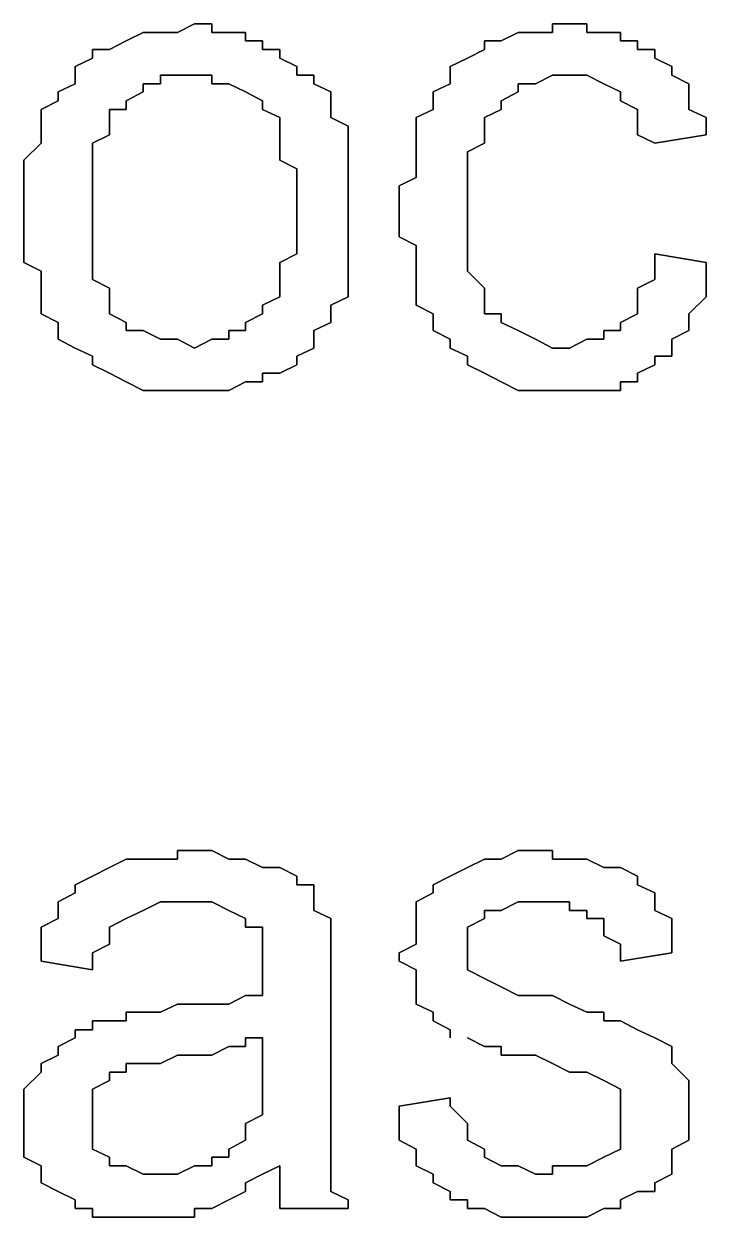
# Model space of a CAD drawing. Header units: metres. Extents: x 2.9 to 42.8, y 1.7 to 28.7.
# Drawn here: x 37.3309 to 37.4721, y 24.1723 to 24.4193 of the extents above; entities that cross this region are included whole.
import ezdxf

# ---------------------------------------------------------------- set-up
doc = ezdxf.new("R2010")
doc.units = ezdxf.units.M
doc.layers.add('GRIS', color=8, linetype='Continuous')

msp = doc.modelspace()

# ---------------------------------------------------------------- linework, layer by layer
at = {"layer": 'GRIS', "lineweight": -3}
for points in [[(37.3662, 24.4193), (37.3627, 24.4175), (37.3662, 24.4193)], [(37.3698, 24.4193), (37.3662, 24.4193), (37.3698, 24.4193)], [(37.3698, 24.4175), (37.3698, 24.4193), (37.3698, 24.4175)], [(37.4438, 24.4193), (37.4403, 24.4193), (37.4438, 24.4193)], [(37.4403, 24.4193), (37.4403, 24.4175), (37.4403, 24.4193)], [(37.4474, 24.4193), (37.4438, 24.4193), (37.4474, 24.4193)], [(37.4474, 24.4175), (37.4474, 24.4193), (37.4474, 24.4175)], [(37.3556, 24.4175), (37.3521, 24.4158), (37.3556, 24.4175)], [(37.3592, 24.4175), (37.3556, 24.4175), (37.3592, 24.4175)], [(37.3627, 24.4175), (37.3592, 24.4175), (37.3627, 24.4175)], [(37.3733, 24.4175), (37.3698, 24.4175), (37.3733, 24.4175)], [(37.3768, 24.4175), (37.3733, 24.4175), (37.3768, 24.4175)], [(37.3768, 24.4158), (37.3768, 24.4175), (37.3768, 24.4158)], [(37.4332, 24.4175), (37.4297, 24.4158), (37.4332, 24.4175)], [(37.4368, 24.4175), (37.4332, 24.4175), (37.4368, 24.4175)], [(37.4403, 24.4175), (37.4368, 24.4175), (37.4403, 24.4175)], [(37.4509, 24.4175), (37.4474, 24.4175), (37.4509, 24.4175)], [(37.4544, 24.4175), (37.4509, 24.4175), (37.4544, 24.4175)], [(37.4544, 24.4158), (37.4544, 24.4175), (37.4544, 24.4158)], [(37.3486, 24.414), (37.3451, 24.414), (37.3486, 24.414)], [(37.3451, 24.414), (37.3451, 24.4122), (37.3451, 24.414)], [(37.3521, 24.4158), (37.3486, 24.414), (37.3521, 24.4158)], [(37.3803, 24.4158), (37.3768, 24.4158), (37.3803, 24.4158)], [(37.3803, 24.414), (37.3803, 24.4158), (37.3803, 24.414)], [(37.3839, 24.414), (37.3803, 24.414), (37.3839, 24.414)], [(37.3839, 24.4122), (37.3839, 24.414), (37.3839, 24.4122)], [(37.4262, 24.414), (37.4227, 24.4122), (37.4262, 24.414)], [(37.4297, 24.4158), (37.4262, 24.4158), (37.4297, 24.4158)], [(37.4262, 24.4158), (37.4262, 24.414), (37.4262, 24.4158)], [(37.4579, 24.4158), (37.4544, 24.4158), (37.4579, 24.4158)], [(37.4579, 24.414), (37.4579, 24.4158), (37.4579, 24.414)], [(37.4615, 24.414), (37.4579, 24.414), (37.4615, 24.414)], [(37.4615, 24.4122), (37.4615, 24.414), (37.4615, 24.4122)], [(37.3451, 24.4122), (37.3415, 24.4105), (37.3451, 24.4122)], [(37.3874, 24.4105), (37.3839, 24.4122), (37.3874, 24.4105)], [(37.4227, 24.4122), (37.4191, 24.4105), (37.4227, 24.4122)], [(37.465, 24.4105), (37.4615, 24.4122), (37.465, 24.4105)], [(37.3415, 24.4105), (37.3415, 24.4087), (37.3415, 24.4105)], [(37.3415, 24.4087), (37.3415, 24.4069), (37.3415, 24.4087)], [(37.3592, 24.4069), (37.3592, 24.4087), (37.3592, 24.4069)], [(37.3592, 24.4087), (37.3627, 24.4087), (37.3592, 24.4087)], [(37.3627, 24.4087), (37.3662, 24.4087), (37.3627, 24.4087)], [(37.3662, 24.4087), (37.3698, 24.4087), (37.3662, 24.4087)], [(37.3698, 24.4087), (37.3698, 24.4069), (37.3698, 24.4087)], [(37.3874, 24.4087), (37.3874, 24.4105), (37.3874, 24.4087)], [(37.3909, 24.4087), (37.3874, 24.4087), (37.3909, 24.4087)], [(37.3909, 24.4069), (37.3909, 24.4087), (37.3909, 24.4069)], [(37.4191, 24.4105), (37.4191, 24.4087), (37.4191, 24.4105)], [(37.4191, 24.4087), (37.4191, 24.4069), (37.4191, 24.4087)], [(37.4368, 24.4069), (37.4403, 24.4087), (37.4368, 24.4069)], [(37.4403, 24.4087), (37.4438, 24.4087), (37.4403, 24.4087)], [(37.4438, 24.4087), (37.4474, 24.4087), (37.4438, 24.4087)], [(37.4474, 24.4087), (37.4509, 24.4069), (37.4474, 24.4087)], [(37.465, 24.4087), (37.465, 24.4105), (37.465, 24.4087)], [(37.4685, 24.4069), (37.465, 24.4087), (37.4685, 24.4069)], [(37.3415, 24.4069), (37.338, 24.4052), (37.3415, 24.4069)], [(37.3556, 24.4052), (37.3556, 24.4069), (37.3556, 24.4052)], [(37.3556, 24.4069), (37.3592, 24.4069), (37.3556, 24.4069)], [(37.3698, 24.4069), (37.3733, 24.4069), (37.3698, 24.4069)], [(37.3733, 24.4069), (37.3768, 24.4052), (37.3733, 24.4069)], [(37.3944, 24.4052), (37.3909, 24.4069), (37.3944, 24.4052)], [(37.4191, 24.4069), (37.4156, 24.4052), (37.4191, 24.4069)], [(37.4332, 24.4052), (37.4332, 24.4069), (37.4332, 24.4052)], [(37.4332, 24.4069), (37.4368, 24.4069), (37.4332, 24.4069)], [(37.4509, 24.4069), (37.4544, 24.4052), (37.4509, 24.4069)], [(37.4685, 24.4052), (37.4685, 24.4069), (37.4685, 24.4052)], [(37.338, 24.4052), (37.338, 24.4034), (37.338, 24.4052)], [(37.3521, 24.4034), (37.3556, 24.4052), (37.3521, 24.4034)], [(37.3768, 24.4052), (37.3803, 24.4034), (37.3768, 24.4052)], [(37.3944, 24.4034), (37.3944, 24.4052), (37.3944, 24.4034)], [(37.4156, 24.4052), (37.4156, 24.4034), (37.4156, 24.4052)], [(37.4297, 24.4034), (37.4332, 24.4052), (37.4297, 24.4034)], [(37.4544, 24.4052), (37.4544, 24.4034), (37.4544, 24.4052)], [(37.4685, 24.4034), (37.4685, 24.4052), (37.4685, 24.4034)], [(37.338, 24.4034), (37.3345, 24.4016), (37.338, 24.4034)], [(37.3345, 24.4016), (37.3345, 24.3999), (37.3345, 24.4016)], [(37.3486, 24.3999), (37.3486, 24.4016), (37.3486, 24.3999)], [(37.3486, 24.4016), (37.3521, 24.4016), (37.3486, 24.4016)], [(37.3521, 24.4016), (37.3521, 24.4034), (37.3521, 24.4016)], [(37.3803, 24.4034), (37.3803, 24.4016), (37.3803, 24.4034)], [(37.3803, 24.4016), (37.3839, 24.3999), (37.3803, 24.4016)], [(37.3944, 24.4016), (37.3944, 24.4034), (37.3944, 24.4016)], [(37.3944, 24.3999), (37.3944, 24.4016), (37.3944, 24.3999)], [(37.4156, 24.4016), (37.4121, 24.3999), (37.4156, 24.4016)], [(37.4156, 24.4034), (37.4156, 24.4016), (37.4156, 24.4034)], [(37.4262, 24.3999), (37.4297, 24.4016), (37.4262, 24.3999)], [(37.4297, 24.4016), (37.4297, 24.4034), (37.4297, 24.4016)], [(37.4544, 24.4034), (37.4579, 24.4016), (37.4544, 24.4034)], [(37.4579, 24.4016), (37.4579, 24.3981), (37.4579, 24.4016)], [(37.4685, 24.4016), (37.4685, 24.4034), (37.4685, 24.4016)], [(37.4721, 24.3999), (37.4685, 24.4016), (37.4721, 24.3999)], [(37.3345, 24.3999), (37.3345, 24.3981), (37.3345, 24.3999)], [(37.3486, 24.3981), (37.3486, 24.3999), (37.3486, 24.3981)], [(37.3839, 24.3999), (37.3839, 24.3981), (37.3839, 24.3999)], [(37.398, 24.3981), (37.3944, 24.3999), (37.398, 24.3981)], [(37.4121, 24.3999), (37.4121, 24.3981), (37.4121, 24.3999)], [(37.4262, 24.3981), (37.4262, 24.3999), (37.4262, 24.3981)], [(37.4721, 24.3963), (37.4721, 24.3999), (37.4721, 24.3963)], [(37.3345, 24.3981), (37.3345, 24.3963), (37.3345, 24.3981)], [(37.3345, 24.3963), (37.3345, 24.3946), (37.3345, 24.3963)], [(37.3451, 24.3946), (37.3486, 24.3963), (37.3451, 24.3946)], [(37.3486, 24.3963), (37.3486, 24.3981), (37.3486, 24.3963)], [(37.3839, 24.3981), (37.3839, 24.3963), (37.3839, 24.3981)], [(37.3839, 24.3963), (37.3839, 24.3946), (37.3839, 24.3963)], [(37.398, 24.3946), (37.398, 24.3981), (37.398, 24.3946)], [(37.4121, 24.3981), (37.4121, 24.3946), (37.4121, 24.3981)], [(37.4262, 24.3963), (37.4262, 24.3981), (37.4262, 24.3963)], [(37.4262, 24.3946), (37.4262, 24.3963), (37.4262, 24.3946)], [(37.4579, 24.3981), (37.4579, 24.3963), (37.4579, 24.3981)], [(37.4579, 24.3963), (37.4615, 24.3946), (37.4579, 24.3963)], [(37.4615, 24.3946), (37.4721, 24.3963), (37.4615, 24.3946)], [(37.3345, 24.3946), (37.3309, 24.3911), (37.3345, 24.3946)], [(37.3451, 24.3928), (37.3451, 24.3946), (37.3451, 24.3928)], [(37.3839, 24.3946), (37.3839, 24.3911), (37.3839, 24.3946)], [(37.398, 24.3928), (37.398, 24.3946), (37.398, 24.3928)], [(37.4121, 24.3946), (37.4121, 24.3928), (37.4121, 24.3946)], [(37.4227, 24.3928), (37.4262, 24.3946), (37.4227, 24.3928)], [(37.3451, 24.3893), (37.3451, 24.3928), (37.3451, 24.3893)], [(37.398, 24.3911), (37.398, 24.3928), (37.398, 24.3911)], [(37.4121, 24.3928), (37.4121, 24.3911), (37.4121, 24.3928)], [(37.4227, 24.3893), (37.4227, 24.3928), (37.4227, 24.3893)], [(37.3309, 24.3911), (37.3309, 24.3893), (37.3309, 24.3911)], [(37.3309, 24.3893), (37.3309, 24.3858), (37.3309, 24.3893)], [(37.3451, 24.3875), (37.3451, 24.3893), (37.3451, 24.3875)], [(37.3839, 24.3911), (37.3874, 24.3893), (37.3839, 24.3911)], [(37.3874, 24.3893), (37.3874, 24.3858), (37.3874, 24.3893)], [(37.398, 24.3875), (37.398, 24.3911), (37.398, 24.3875)], [(37.4121, 24.3911), (37.4121, 24.3875), (37.4121, 24.3911)], [(37.4227, 24.3875), (37.4227, 24.3893), (37.4227, 24.3875)], [(37.3451, 24.384), (37.3451, 24.3875), (37.3451, 24.384)], [(37.398, 24.3858), (37.398, 24.3875), (37.398, 24.3858)], [(37.4121, 24.3875), (37.4086, 24.3858), (37.4121, 24.3875)], [(37.4227, 24.384), (37.4227, 24.3875), (37.4227, 24.384)], [(37.3309, 24.3858), (37.3309, 24.384), (37.3309, 24.3858)], [(37.3309, 24.384), (37.3309, 24.3805), (37.3309, 24.384)], [(37.3451, 24.3822), (37.3451, 24.384), (37.3451, 24.3822)], [(37.3874, 24.3858), (37.3874, 24.384), (37.3874, 24.3858)], [(37.3874, 24.384), (37.3874, 24.3805), (37.3874, 24.384)], [(37.398, 24.3822), (37.398, 24.3858), (37.398, 24.3822)], [(37.4086, 24.3858), (37.4086, 24.3822), (37.4086, 24.3858)], [(37.4227, 24.3822), (37.4227, 24.384), (37.4227, 24.3822)], [(37.3451, 24.3805), (37.3451, 24.3822), (37.3451, 24.3805)], [(37.398, 24.3787), (37.398, 24.3822), (37.398, 24.3787)], [(37.4086, 24.3822), (37.4086, 24.3805), (37.4086, 24.3822)], [(37.4227, 24.3805), (37.4227, 24.3822), (37.4227, 24.3805)], [(37.3309, 24.3805), (37.3309, 24.3787), (37.3309, 24.3805)], [(37.3451, 24.3769), (37.3451, 24.3805), (37.3451, 24.3769)], [(37.3874, 24.3805), (37.3874, 24.3769), (37.3874, 24.3805)], [(37.4086, 24.3805), (37.4086, 24.3787), (37.4086, 24.3805)], [(37.4227, 24.3769), (37.4227, 24.3805), (37.4227, 24.3769)], [(37.3309, 24.3787), (37.3309, 24.3752), (37.3309, 24.3787)], [(37.3451, 24.3752), (37.3451, 24.3769), (37.3451, 24.3752)], [(37.3874, 24.3769), (37.3874, 24.3734), (37.3874, 24.3769)], [(37.398, 24.3752), (37.398, 24.3787), (37.398, 24.3752)], [(37.4086, 24.3787), (37.4086, 24.3752), (37.4086, 24.3787)], [(37.4227, 24.3752), (37.4227, 24.3769), (37.4227, 24.3752)], [(37.3309, 24.3752), (37.3309, 24.3734), (37.3309, 24.3752)], [(37.3451, 24.3717), (37.3451, 24.3752), (37.3451, 24.3717)], [(37.398, 24.3734), (37.398, 24.3752), (37.398, 24.3734)], [(37.4086, 24.3752), (37.4121, 24.3734), (37.4086, 24.3752)], [(37.4227, 24.3717), (37.4227, 24.3752), (37.4227, 24.3717)], [(37.3309, 24.3734), (37.3309, 24.3699), (37.3309, 24.3734)], [(37.3451, 24.3699), (37.3451, 24.3717), (37.3451, 24.3699)], [(37.3874, 24.3717), (37.3839, 24.3699), (37.3874, 24.3717)], [(37.3874, 24.3734), (37.3874, 24.3717), (37.3874, 24.3734)], [(37.398, 24.3717), (37.398, 24.3734), (37.398, 24.3717)], [(37.398, 24.3681), (37.398, 24.3717), (37.398, 24.3681)], [(37.4121, 24.3734), (37.4121, 24.3699), (37.4121, 24.3734)], [(37.4227, 24.3699), (37.4227, 24.3717), (37.4227, 24.3699)], [(37.4615, 24.3717), (37.4615, 24.3699), (37.4615, 24.3717)], [(37.4721, 24.3699), (37.4615, 24.3717), (37.4721, 24.3699)], [(37.3309, 24.3699), (37.3345, 24.3681), (37.3309, 24.3699)], [(37.3451, 24.3681), (37.3451, 24.3699), (37.3451, 24.3681)], [(37.3839, 24.3699), (37.3839, 24.3664), (37.3839, 24.3699)], [(37.4121, 24.3699), (37.4121, 24.3681), (37.4121, 24.3699)], [(37.4227, 24.3681), (37.4227, 24.3699), (37.4227, 24.3681)], [(37.4615, 24.3699), (37.4615, 24.3664), (37.4615, 24.3699)], [(37.4721, 24.3664), (37.4721, 24.3699), (37.4721, 24.3664)], [(37.3345, 24.3681), (37.3345, 24.3664), (37.3345, 24.3681)], [(37.3451, 24.3664), (37.3451, 24.3681), (37.3451, 24.3664)], [(37.398, 24.3664), (37.398, 24.3681), (37.398, 24.3664)], [(37.4121, 24.3681), (37.4121, 24.3664), (37.4121, 24.3681)], [(37.4262, 24.3646), (37.4227, 24.3681), (37.4262, 24.3646)], [(37.3345, 24.3664), (37.3345, 24.3628), (37.3345, 24.3664)], [(37.3486, 24.3646), (37.3451, 24.3664), (37.3486, 24.3646)], [(37.3486, 24.3628), (37.3486, 24.3646), (37.3486, 24.3628)], [(37.3839, 24.3664), (37.3839, 24.3646), (37.3839, 24.3664)], [(37.3839, 24.3646), (37.3839, 24.3628), (37.3839, 24.3646)], [(37.398, 24.3646), (37.398, 24.3664), (37.398, 24.3646)], [(37.398, 24.3628), (37.398, 24.3646), (37.398, 24.3628)], [(37.4121, 24.3664), (37.4121, 24.3628), (37.4121, 24.3664)], [(37.4262, 24.3628), (37.4262, 24.3646), (37.4262, 24.3628)], [(37.4615, 24.3664), (37.4579, 24.3646), (37.4615, 24.3664)], [(37.4579, 24.3646), (37.4579, 24.3628), (37.4579, 24.3646)], [(37.4721, 24.3646), (37.4721, 24.3664), (37.4721, 24.3646)], [(37.4721, 24.3628), (37.4721, 24.3646), (37.4721, 24.3628)], [(37.3345, 24.3628), (37.3345, 24.3611), (37.3345, 24.3628)], [(37.3486, 24.3611), (37.3486, 24.3628), (37.3486, 24.3611)], [(37.3839, 24.3628), (37.3803, 24.3611), (37.3839, 24.3628)], [(37.3944, 24.3611), (37.398, 24.3628), (37.3944, 24.3611)], [(37.4121, 24.3628), (37.4121, 24.3611), (37.4121, 24.3628)], [(37.4262, 24.3611), (37.4262, 24.3628), (37.4262, 24.3611)], [(37.4579, 24.3628), (37.4579, 24.3611), (37.4579, 24.3628)], [(37.4685, 24.3593), (37.4721, 24.3628), (37.4685, 24.3593)], [(37.3345, 24.3611), (37.3345, 24.3593), (37.3345, 24.3611)], [(37.3345, 24.3593), (37.338, 24.3575), (37.3345, 24.3593)], [(37.3486, 24.3593), (37.3486, 24.3611), (37.3486, 24.3593)], [(37.3521, 24.3575), (37.3486, 24.3593), (37.3521, 24.3575)], [(37.3803, 24.3593), (37.3768, 24.3575), (37.3803, 24.3593)], [(37.3803, 24.3611), (37.3803, 24.3593), (37.3803, 24.3611)], [(37.3944, 24.3593), (37.3944, 24.3611), (37.3944, 24.3593)], [(37.3944, 24.3575), (37.3944, 24.3593), (37.3944, 24.3575)], [(37.4121, 24.3611), (37.4156, 24.3593), (37.4121, 24.3611)], [(37.4156, 24.3593), (37.4156, 24.3575), (37.4156, 24.3593)], [(37.4262, 24.3593), (37.4262, 24.3611), (37.4262, 24.3593)], [(37.4297, 24.3593), (37.4262, 24.3593), (37.4297, 24.3593)], [(37.4297, 24.3575), (37.4297, 24.3593), (37.4297, 24.3575)], [(37.4579, 24.3593), (37.4544, 24.3575), (37.4579, 24.3593)], [(37.4579, 24.3611), (37.4579, 24.3593), (37.4579, 24.3611)], [(37.4685, 24.3575), (37.4685, 24.3593), (37.4685, 24.3575)], [(37.338, 24.3575), (37.338, 24.3558), (37.338, 24.3575)], [(37.3521, 24.3558), (37.3521, 24.3575), (37.3521, 24.3558)], [(37.3768, 24.3575), (37.3768, 24.3558), (37.3768, 24.3575)], [(37.3909, 24.3558), (37.3944, 24.3575), (37.3909, 24.3558)], [(37.4156, 24.3575), (37.4156, 24.3558), (37.4156, 24.3575)], [(37.4332, 24.3558), (37.4297, 24.3575), (37.4332, 24.3558)], [(37.4544, 24.3575), (37.4544, 24.3558), (37.4544, 24.3575)], [(37.4685, 24.3558), (37.4685, 24.3575), (37.4685, 24.3558)], [(37.338, 24.3558), (37.338, 24.354), (37.338, 24.3558)], [(37.3556, 24.3558), (37.3521, 24.3558), (37.3556, 24.3558)], [(37.3592, 24.354), (37.3556, 24.3558), (37.3592, 24.354)], [(37.3768, 24.3558), (37.3733, 24.3558), (37.3768, 24.3558)], [(37.3733, 24.3558), (37.3733, 24.354), (37.3733, 24.3558)], [(37.3909, 24.354), (37.3909, 24.3558), (37.3909, 24.354)], [(37.4156, 24.3558), (37.4191, 24.354), (37.4156, 24.3558)], [(37.4368, 24.354), (37.4332, 24.3558), (37.4368, 24.354)], [(37.4544, 24.3558), (37.4509, 24.3558), (37.4544, 24.3558)], [(37.4509, 24.3558), (37.4509, 24.354), (37.4509, 24.3558)], [(37.465, 24.354), (37.4685, 24.3558), (37.465, 24.354)], [(37.338, 24.354), (37.3415, 24.3522), (37.338, 24.354)], [(37.3415, 24.3522), (37.3451, 24.3505), (37.3415, 24.3522)], [(37.3627, 24.354), (37.3592, 24.354), (37.3627, 24.354)], [(37.3662, 24.3522), (37.3627, 24.354), (37.3662, 24.3522)], [(37.3698, 24.354), (37.3662, 24.3522), (37.3698, 24.354)], [(37.3733, 24.354), (37.3698, 24.354), (37.3733, 24.354)], [(37.3874, 24.3505), (37.3909, 24.3522), (37.3874, 24.3505)], [(37.3909, 24.3522), (37.3909, 24.354), (37.3909, 24.3522)], [(37.4191, 24.354), (37.4191, 24.3522), (37.4191, 24.354)], [(37.4191, 24.3522), (37.4227, 24.3505), (37.4191, 24.3522)], [(37.4403, 24.3522), (37.4368, 24.354), (37.4403, 24.3522)], [(37.4438, 24.3522), (37.4403, 24.3522), (37.4438, 24.3522)], [(37.4474, 24.354), (37.4438, 24.3522), (37.4474, 24.354)], [(37.4509, 24.354), (37.4474, 24.354), (37.4509, 24.354)], [(37.465, 24.3522), (37.465, 24.354), (37.465, 24.3522)], [(37.465, 24.3505), (37.465, 24.3522), (37.465, 24.3505)], [(37.3451, 24.3505), (37.3451, 24.3487), (37.3451, 24.3505)], [(37.3874, 24.3487), (37.3874, 24.3505), (37.3874, 24.3487)], [(37.4227, 24.3505), (37.4227, 24.3487), (37.4227, 24.3505)], [(37.4615, 24.3487), (37.4615, 24.3505), (37.4615, 24.3487)], [(37.4615, 24.3505), (37.465, 24.3505), (37.4615, 24.3505)], [(37.3451, 24.3487), (37.3486, 24.347), (37.3451, 24.3487)], [(37.3486, 24.347), (37.3521, 24.3452), (37.3486, 24.347)], [(37.3803, 24.3452), (37.3803, 24.347), (37.3803, 24.3452)], [(37.3803, 24.347), (37.3839, 24.347), (37.3803, 24.347)], [(37.3839, 24.347), (37.3874, 24.3487), (37.3839, 24.347)], [(37.4227, 24.3487), (37.4262, 24.347), (37.4227, 24.3487)], [(37.4262, 24.347), (37.4297, 24.3452), (37.4262, 24.347)], [(37.4579, 24.347), (37.4615, 24.3487), (37.4579, 24.347)], [(37.4579, 24.3452), (37.4579, 24.347), (37.4579, 24.3452)], [(37.3521, 24.3452), (37.3556, 24.3434), (37.3521, 24.3452)], [(37.3733, 24.3434), (37.3768, 24.3452), (37.3733, 24.3434)], [(37.3768, 24.3452), (37.3803, 24.3452), (37.3768, 24.3452)], [(37.4297, 24.3452), (37.4332, 24.3434), (37.4297, 24.3452)], [(37.4544, 24.3434), (37.4544, 24.3452), (37.4544, 24.3434)], [(37.4544, 24.3452), (37.4579, 24.3452), (37.4544, 24.3452)], [(37.3556, 24.3434), (37.3592, 24.3434), (37.3556, 24.3434)], [(37.3592, 24.3434), (37.3627, 24.3434), (37.3592, 24.3434)], [(37.3627, 24.3434), (37.3662, 24.3434), (37.3627, 24.3434)], [(37.3662, 24.3434), (37.3698, 24.3434), (37.3662, 24.3434)], [(37.3698, 24.3434), (37.3733, 24.3434), (37.3698, 24.3434)], [(37.4332, 24.3434), (37.4368, 24.3434), (37.4332, 24.3434)], [(37.4368, 24.3434), (37.4403, 24.3434), (37.4368, 24.3434)], [(37.4403, 24.3434), (37.4438, 24.3434), (37.4403, 24.3434)], [(37.4438, 24.3434), (37.4474, 24.3434), (37.4438, 24.3434)], [(37.4474, 24.3434), (37.4509, 24.3434), (37.4474, 24.3434)], [(37.4509, 24.3434), (37.4544, 24.3434), (37.4509, 24.3434)], [(37.3662, 24.2482), (37.3627, 24.2482), (37.3662, 24.2482)], [(37.3627, 24.2482), (37.3627, 24.2464), (37.3627, 24.2482)], [(37.3698, 24.2482), (37.3662, 24.2482), (37.3698, 24.2482)], [(37.3733, 24.2464), (37.3698, 24.2482), (37.3733, 24.2464)], [(37.4332, 24.2482), (37.4297, 24.2464), (37.4332, 24.2482)], [(37.4368, 24.2482), (37.4332, 24.2482), (37.4368, 24.2482)], [(37.4403, 24.2482), (37.4368, 24.2482), (37.4403, 24.2482)], [(37.4403, 24.2464), (37.4403, 24.2482), (37.4403, 24.2464)], [(37.3521, 24.2464), (37.3486, 24.2447), (37.3521, 24.2464)], [(37.3556, 24.2464), (37.3521, 24.2464), (37.3556, 24.2464)], [(37.3592, 24.2464), (37.3556, 24.2464), (37.3592, 24.2464)], [(37.3627, 24.2464), (37.3592, 24.2464), (37.3627, 24.2464)], [(37.3768, 24.2464), (37.3733, 24.2464), (37.3768, 24.2464)], [(37.3803, 24.2447), (37.3768, 24.2464), (37.3803, 24.2447)], [(37.4262, 24.2464), (37.4227, 24.2447), (37.4262, 24.2464)], [(37.4297, 24.2464), (37.4262, 24.2464), (37.4297, 24.2464)], [(37.4438, 24.2464), (37.4403, 24.2464), (37.4438, 24.2464)], [(37.4474, 24.2464), (37.4438, 24.2464), (37.4474, 24.2464)], [(37.4509, 24.2447), (37.4474, 24.2464), (37.4509, 24.2447)], [(37.3486, 24.2447), (37.3451, 24.2429), (37.3486, 24.2447)], [(37.3839, 24.2447), (37.3803, 24.2447), (37.3839, 24.2447)], [(37.3874, 24.2429), (37.3839, 24.2447), (37.3874, 24.2429)], [(37.4227, 24.2447), (37.4191, 24.2429), (37.4227, 24.2447)], [(37.4544, 24.2447), (37.4509, 24.2447), (37.4544, 24.2447)], [(37.4579, 24.2429), (37.4544, 24.2447), (37.4579, 24.2429)], [(37.3451, 24.2429), (37.3415, 24.2411), (37.3451, 24.2429)], [(37.3415, 24.2411), (37.3415, 24.2394), (37.3415, 24.2411)], [(37.3874, 24.2411), (37.3874, 24.2429), (37.3874, 24.2411)], [(37.3909, 24.2411), (37.3874, 24.2411), (37.3909, 24.2411)], [(37.3909, 24.2394), (37.3909, 24.2411), (37.3909, 24.2394)], [(37.4191, 24.2429), (37.4156, 24.2411), (37.4191, 24.2429)], [(37.4156, 24.2411), (37.4156, 24.2394), (37.4156, 24.2411)], [(37.4579, 24.2411), (37.4579, 24.2429), (37.4579, 24.2411)], [(37.4615, 24.2394), (37.4579, 24.2411), (37.4615, 24.2394)], [(37.3415, 24.2394), (37.338, 24.2376), (37.3415, 24.2394)], [(37.3909, 24.2376), (37.3909, 24.2394), (37.3909, 24.2376)], [(37.4156, 24.2394), (37.4121, 24.2376), (37.4156, 24.2394)], [(37.4615, 24.2376), (37.4615, 24.2394), (37.4615, 24.2376)], [(37.338, 24.2376), (37.338, 24.2358), (37.338, 24.2376)], [(37.338, 24.2358), (37.338, 24.2341), (37.338, 24.2358)], [(37.3521, 24.2341), (37.3556, 24.2358), (37.3521, 24.2341)], [(37.3556, 24.2358), (37.3592, 24.2376), (37.3556, 24.2358)], [(37.3592, 24.2376), (37.3627, 24.2376), (37.3592, 24.2376)], [(37.3627, 24.2376), (37.3662, 24.2376), (37.3627, 24.2376)], [(37.3662, 24.2376), (37.3698, 24.2376), (37.3662, 24.2376)], [(37.3698, 24.2376), (37.3733, 24.2358), (37.3698, 24.2376)], [(37.3733, 24.2358), (37.3768, 24.2341), (37.3733, 24.2358)], [(37.3909, 24.2358), (37.3909, 24.2376), (37.3909, 24.2358)], [(37.3944, 24.2341), (37.3909, 24.2358), (37.3944, 24.2341)], [(37.4121, 24.2376), (37.4121, 24.2358), (37.4121, 24.2376)], [(37.4121, 24.2358), (37.4121, 24.2341), (37.4121, 24.2358)], [(37.4262, 24.2341), (37.4262, 24.2358), (37.4262, 24.2341)], [(37.4262, 24.2358), (37.4297, 24.2358), (37.4262, 24.2358)], [(37.4297, 24.2358), (37.4332, 24.2376), (37.4297, 24.2358)], [(37.4332, 24.2376), (37.4368, 24.2376), (37.4332, 24.2376)], [(37.4368, 24.2376), (37.4403, 24.2376), (37.4368, 24.2376)], [(37.4403, 24.2376), (37.4438, 24.2376), (37.4403, 24.2376)], [(37.4438, 24.2376), (37.4438, 24.2358), (37.4438, 24.2376)], [(37.4438, 24.2358), (37.4474, 24.2358), (37.4438, 24.2358)], [(37.4474, 24.2358), (37.4474, 24.2341), (37.4474, 24.2358)], [(37.4615, 24.2358), (37.4615, 24.2376), (37.4615, 24.2358)], [(37.465, 24.2341), (37.4615, 24.2358), (37.465, 24.2341)], [(37.338, 24.2341), (37.3345, 24.2323), (37.338, 24.2341)], [(37.3486, 24.2323), (37.3521, 24.2341), (37.3486, 24.2323)], [(37.3768, 24.2341), (37.3768, 24.2323), (37.3768, 24.2341)], [(37.3944, 24.2323), (37.3944, 24.2341), (37.3944, 24.2323)], [(37.4121, 24.2341), (37.4121, 24.2305), (37.4121, 24.2341)], [(37.4227, 24.2323), (37.4262, 24.2341), (37.4227, 24.2323)], [(37.4474, 24.2341), (37.4509, 24.2341), (37.4474, 24.2341)], [(37.4509, 24.2341), (37.4509, 24.2323), (37.4509, 24.2341)], [(37.465, 24.2323), (37.465, 24.2341), (37.465, 24.2323)], [(37.3345, 24.2323), (37.3345, 24.2305), (37.3345, 24.2323)], [(37.3486, 24.2305), (37.3486, 24.2323), (37.3486, 24.2305)], [(37.3768, 24.2323), (37.3803, 24.2323), (37.3768, 24.2323)], [(37.3803, 24.2323), (37.3803, 24.2305), (37.3803, 24.2323)], [(37.3944, 24.2305), (37.3944, 24.2323), (37.3944, 24.2305)], [(37.4227, 24.2305), (37.4227, 24.2323), (37.4227, 24.2305)], [(37.4509, 24.2323), (37.4509, 24.2305), (37.4509, 24.2323)], [(37.465, 24.2305), (37.465, 24.2323), (37.465, 24.2305)], [(37.3345, 24.2305), (37.3345, 24.227), (37.3345, 24.2305)], [(37.3451, 24.227), (37.3486, 24.2288), (37.3451, 24.227)], [(37.3486, 24.2288), (37.3486, 24.2305), (37.3486, 24.2288)], [(37.3803, 24.2305), (37.3803, 24.2288), (37.3803, 24.2305)], [(37.3803, 24.2288), (37.3803, 24.2253), (37.3803, 24.2288)], [(37.3944, 24.227), (37.3944, 24.2305), (37.3944, 24.227)], [(37.4121, 24.2288), (37.4086, 24.227), (37.4121, 24.2288)], [(37.4121, 24.2305), (37.4121, 24.2288), (37.4121, 24.2305)], [(37.4227, 24.2288), (37.4227, 24.2305), (37.4227, 24.2288)], [(37.4227, 24.2253), (37.4227, 24.2288), (37.4227, 24.2253)], [(37.4509, 24.2305), (37.4544, 24.2288), (37.4509, 24.2305)], [(37.4544, 24.2288), (37.4544, 24.2253), (37.4544, 24.2288)], [(37.465, 24.227), (37.465, 24.2305), (37.465, 24.227)], [(37.3345, 24.227), (37.3345, 24.2253), (37.3345, 24.227)], [(37.3451, 24.2253), (37.3451, 24.227), (37.3451, 24.2253)], [(37.3944, 24.2253), (37.3944, 24.227), (37.3944, 24.2253)], [(37.4086, 24.227), (37.4086, 24.2253), (37.4086, 24.227)], [(37.4544, 24.2253), (37.465, 24.227), (37.4544, 24.2253)], [(37.3345, 24.2253), (37.3451, 24.2235), (37.3345, 24.2253)], [(37.3451, 24.2235), (37.3451, 24.2253), (37.3451, 24.2235)], [(37.3803, 24.2253), (37.3803, 24.2235), (37.3803, 24.2253)], [(37.3803, 24.2235), (37.3803, 24.2217), (37.3803, 24.2235)], [(37.3944, 24.2217), (37.3944, 24.2253), (37.3944, 24.2217)], [(37.4086, 24.2253), (37.4121, 24.2235), (37.4086, 24.2253)], [(37.4121, 24.2235), (37.4121, 24.2217), (37.4121, 24.2235)], [(37.4227, 24.2235), (37.4227, 24.2253), (37.4227, 24.2235)], [(37.4262, 24.2217), (37.4227, 24.2235), (37.4262, 24.2217)], [(37.3803, 24.2217), (37.3803, 24.22), (37.3803, 24.2217)], [(37.3944, 24.22), (37.3944, 24.2217), (37.3944, 24.22)], [(37.4121, 24.2217), (37.4121, 24.2182), (37.4121, 24.2217)], [(37.4297, 24.22), (37.4262, 24.2217), (37.4297, 24.22)], [(37.3803, 24.22), (37.3803, 24.2182), (37.3803, 24.22)], [(37.3944, 24.2041), (37.3944, 24.22), (37.3944, 24.2041)], [(37.4332, 24.2182), (37.4297, 24.22), (37.4332, 24.2182)], [(37.3627, 24.2164), (37.3592, 24.2147), (37.3627, 24.2164)], [(37.3662, 24.2164), (37.3627, 24.2164), (37.3662, 24.2164)], [(37.3698, 24.2164), (37.3662, 24.2164), (37.3698, 24.2164)], [(37.3733, 24.2164), (37.3698, 24.2164), (37.3733, 24.2164)], [(37.3768, 24.2182), (37.3733, 24.2164), (37.3768, 24.2182)], [(37.3803, 24.2182), (37.3768, 24.2182), (37.3803, 24.2182)], [(37.4121, 24.2182), (37.4121, 24.2164), (37.4121, 24.2182)], [(37.4121, 24.2164), (37.4156, 24.2147), (37.4121, 24.2164)], [(37.4368, 24.2182), (37.4332, 24.2182), (37.4368, 24.2182)], [(37.4403, 24.2182), (37.4368, 24.2182), (37.4403, 24.2182)], [(37.4438, 24.2164), (37.4403, 24.2182), (37.4438, 24.2164)], [(37.4474, 24.2147), (37.4438, 24.2164), (37.4474, 24.2147)], [(37.3556, 24.2147), (37.3521, 24.2147), (37.3556, 24.2147)], [(37.3521, 24.2147), (37.3521, 24.2129), (37.3521, 24.2147)], [(37.3592, 24.2147), (37.3556, 24.2147), (37.3592, 24.2147)], [(37.4156, 24.2147), (37.4156, 24.2129), (37.4156, 24.2147)], [(37.4509, 24.2147), (37.4474, 24.2147), (37.4509, 24.2147)], [(37.4509, 24.2129), (37.4509, 24.2147), (37.4509, 24.2129)], [(37.3451, 24.2111), (37.3415, 24.2111), (37.3451, 24.2111)], [(37.3415, 24.2111), (37.3415, 24.2094), (37.3415, 24.2111)], [(37.3486, 24.2129), (37.3451, 24.2129), (37.3486, 24.2129)], [(37.3451, 24.2129), (37.3451, 24.2111), (37.3451, 24.2129)], [(37.3521, 24.2129), (37.3486, 24.2129), (37.3521, 24.2129)], [(37.4156, 24.2129), (37.4191, 24.2111), (37.4156, 24.2129)], [(37.4191, 24.2111), (37.4191, 24.2094), (37.4191, 24.2111)], [(37.4544, 24.2129), (37.4509, 24.2129), (37.4544, 24.2129)], [(37.4579, 24.2111), (37.4544, 24.2129), (37.4579, 24.2111)], [(37.4615, 24.2094), (37.4579, 24.2111), (37.4615, 24.2094)], [(37.3415, 24.2094), (37.338, 24.2076), (37.3415, 24.2094)], [(37.3768, 24.2076), (37.3768, 24.2094), (37.3768, 24.2076)], [(37.3768, 24.2094), (37.3803, 24.2094), (37.3768, 24.2094)], [(37.3803, 24.2094), (37.3803, 24.2058), (37.3803, 24.2094)], [(37.4227, 24.2094), (37.4262, 24.2076), (37.4227, 24.2094)], [(37.465, 24.2076), (37.4615, 24.2094), (37.465, 24.2076)], [(37.338, 24.2076), (37.338, 24.2058), (37.338, 24.2076)], [(37.3698, 24.2058), (37.3733, 24.2076), (37.3698, 24.2058)], [(37.3733, 24.2076), (37.3768, 24.2076), (37.3733, 24.2076)], [(37.4262, 24.2076), (37.4297, 24.2076), (37.4262, 24.2076)], [(37.4297, 24.2076), (37.4297, 24.2058), (37.4297, 24.2076)], [(37.465, 24.2058), (37.465, 24.2076), (37.465, 24.2058)], [(37.338, 24.2058), (37.3345, 24.2041), (37.338, 24.2058)], [(37.3345, 24.2041), (37.3345, 24.2023), (37.3345, 24.2041)], [(37.3521, 24.2023), (37.3521, 24.2041), (37.3521, 24.2023)], [(37.3521, 24.2041), (37.3556, 24.2041), (37.3521, 24.2041)], [(37.3556, 24.2041), (37.3592, 24.2041), (37.3556, 24.2041)], [(37.3592, 24.2041), (37.3627, 24.2058), (37.3592, 24.2041)], [(37.3627, 24.2058), (37.3662, 24.2058), (37.3627, 24.2058)], [(37.3662, 24.2058), (37.3698, 24.2058), (37.3662, 24.2058)], [(37.3803, 24.2058), (37.3803, 24.2041), (37.3803, 24.2058)], [(37.3803, 24.2041), (37.3803, 24.2023), (37.3803, 24.2041)], [(37.3944, 24.2006), (37.3944, 24.2041), (37.3944, 24.2006)], [(37.4297, 24.2058), (37.4332, 24.2058), (37.4297, 24.2058)], [(37.4332, 24.2058), (37.4368, 24.2058), (37.4332, 24.2058)], [(37.4368, 24.2058), (37.4403, 24.2041), (37.4368, 24.2058)], [(37.4403, 24.2041), (37.4438, 24.2023), (37.4403, 24.2041)], [(37.465, 24.2041), (37.465, 24.2058), (37.465, 24.2041)], [(37.4685, 24.2006), (37.465, 24.2041), (37.4685, 24.2006)], [(37.3345, 24.2023), (37.3309, 24.1988), (37.3345, 24.2023)], [(37.3486, 24.2006), (37.3486, 24.2023), (37.3486, 24.2006)], [(37.3486, 24.2023), (37.3521, 24.2023), (37.3486, 24.2023)], [(37.3803, 24.2023), (37.3803, 24.1988), (37.3803, 24.2023)], [(37.4438, 24.2023), (37.4474, 24.2023), (37.4438, 24.2023)], [(37.4474, 24.2023), (37.4509, 24.2006), (37.4474, 24.2023)], [(37.3309, 24.1988), (37.3309, 24.197), (37.3309, 24.1988)], [(37.3451, 24.1988), (37.3486, 24.2006), (37.3451, 24.1988)], [(37.3451, 24.197), (37.3451, 24.1988), (37.3451, 24.197)], [(37.3803, 24.1988), (37.3803, 24.197), (37.3803, 24.1988)], [(37.3944, 24.197), (37.3944, 24.2006), (37.3944, 24.197)], [(37.4509, 24.2006), (37.4544, 24.1988), (37.4509, 24.2006)], [(37.4544, 24.1988), (37.4544, 24.197), (37.4544, 24.1988)], [(37.4685, 24.1988), (37.4685, 24.2006), (37.4685, 24.1988)], [(37.4685, 24.197), (37.4685, 24.1988), (37.4685, 24.197)], [(37.3309, 24.197), (37.3309, 24.1953), (37.3309, 24.197)], [(37.3451, 24.1935), (37.3451, 24.197), (37.3451, 24.1935)], [(37.3803, 24.197), (37.3803, 24.1953), (37.3803, 24.197)], [(37.3944, 24.1935), (37.3944, 24.197), (37.3944, 24.1935)], [(37.4191, 24.197), (37.4086, 24.1953), (37.4191, 24.197)], [(37.4191, 24.1953), (37.4191, 24.197), (37.4191, 24.1953)], [(37.4544, 24.197), (37.4544, 24.1953), (37.4544, 24.197)], [(37.4685, 24.1953), (37.4685, 24.197), (37.4685, 24.1953)], [(37.3309, 24.1953), (37.3309, 24.1917), (37.3309, 24.1953)], [(37.3803, 24.1953), (37.3803, 24.1935), (37.3803, 24.1953)], [(37.4086, 24.1953), (37.4086, 24.1935), (37.4086, 24.1953)], [(37.4227, 24.1917), (37.4191, 24.1953), (37.4227, 24.1917)], [(37.4544, 24.1953), (37.4544, 24.1935), (37.4544, 24.1953)], [(37.4685, 24.1917), (37.4685, 24.1953), (37.4685, 24.1917)], [(37.3309, 24.1917), (37.3309, 24.19), (37.3309, 24.1917)], [(37.3451, 24.19), (37.3451, 24.1935), (37.3451, 24.19)], [(37.3803, 24.1935), (37.3768, 24.1917), (37.3803, 24.1935)], [(37.3768, 24.1917), (37.3768, 24.19), (37.3768, 24.1917)], [(37.3944, 24.1917), (37.3944, 24.1935), (37.3944, 24.1917)], [(37.3944, 24.1882), (37.3944, 24.1917), (37.3944, 24.1882)], [(37.4086, 24.1935), (37.4086, 24.1917), (37.4086, 24.1935)], [(37.4086, 24.1917), (37.4086, 24.1882), (37.4086, 24.1917)], [(37.4227, 24.19), (37.4227, 24.1917), (37.4227, 24.19)], [(37.4544, 24.1935), (37.4544, 24.1917), (37.4544, 24.1935)], [(37.4544, 24.1917), (37.4544, 24.19), (37.4544, 24.1917)], [(37.4685, 24.19), (37.4685, 24.1917), (37.4685, 24.19)], [(37.3309, 24.19), (37.3309, 24.1882), (37.3309, 24.19)], [(37.3451, 24.1882), (37.3451, 24.19), (37.3451, 24.1882)], [(37.3768, 24.19), (37.3768, 24.1882), (37.3768, 24.19)], [(37.4227, 24.1882), (37.4227, 24.19), (37.4227, 24.1882)], [(37.4544, 24.19), (37.4544, 24.1864), (37.4544, 24.19)], [(37.4685, 24.1882), (37.4685, 24.19), (37.4685, 24.1882)], [(37.3309, 24.1882), (37.3309, 24.1847), (37.3309, 24.1882)], [(37.3451, 24.1864), (37.3451, 24.1882), (37.3451, 24.1864)], [(37.3486, 24.1847), (37.3451, 24.1864), (37.3486, 24.1847)], [(37.3768, 24.1882), (37.3733, 24.1864), (37.3768, 24.1882)], [(37.3733, 24.1864), (37.3733, 24.1847), (37.3733, 24.1864)], [(37.3944, 24.1864), (37.3944, 24.1882), (37.3944, 24.1864)], [(37.3944, 24.1847), (37.3944, 24.1864), (37.3944, 24.1847)], [(37.4086, 24.1882), (37.4121, 24.1864), (37.4086, 24.1882)], [(37.4121, 24.1864), (37.4121, 24.1847), (37.4121, 24.1864)], [(37.4262, 24.1864), (37.4227, 24.1882), (37.4262, 24.1864)], [(37.4262, 24.1847), (37.4262, 24.1864), (37.4262, 24.1847)], [(37.4544, 24.1864), (37.4509, 24.1847), (37.4544, 24.1864)], [(37.465, 24.1864), (37.4685, 24.1882), (37.465, 24.1864)], [(37.465, 24.1829), (37.465, 24.1864), (37.465, 24.1829)], [(37.3309, 24.1847), (37.3345, 24.1829), (37.3309, 24.1847)], [(37.3486, 24.1829), (37.3486, 24.1847), (37.3486, 24.1829)], [(37.3733, 24.1847), (37.3698, 24.1847), (37.3733, 24.1847)], [(37.3698, 24.1847), (37.3698, 24.1829), (37.3698, 24.1847)], [(37.3944, 24.1829), (37.3944, 24.1847), (37.3944, 24.1829)], [(37.4121, 24.1847), (37.4121, 24.1829), (37.4121, 24.1847)], [(37.4297, 24.1829), (37.4262, 24.1847), (37.4297, 24.1829)], [(37.4509, 24.1847), (37.4474, 24.1829), (37.4509, 24.1847)], [(37.3345, 24.1829), (37.3345, 24.1812), (37.3345, 24.1829)], [(37.3521, 24.1829), (37.3486, 24.1829), (37.3521, 24.1829)], [(37.3556, 24.1812), (37.3521, 24.1829), (37.3556, 24.1812)], [(37.3662, 24.1829), (37.3627, 24.1812), (37.3662, 24.1829)], [(37.3698, 24.1829), (37.3662, 24.1829), (37.3698, 24.1829)], [(37.3803, 24.1812), (37.3839, 24.1829), (37.3803, 24.1812)], [(37.3839, 24.1829), (37.3839, 24.1794), (37.3839, 24.1829)], [(37.3944, 24.1794), (37.3944, 24.1829), (37.3944, 24.1794)], [(37.4121, 24.1829), (37.4156, 24.1812), (37.4121, 24.1829)], [(37.4332, 24.1829), (37.4297, 24.1829), (37.4332, 24.1829)], [(37.4368, 24.1812), (37.4332, 24.1829), (37.4368, 24.1812)], [(37.4438, 24.1829), (37.4403, 24.1829), (37.4438, 24.1829)], [(37.4403, 24.1829), (37.4403, 24.1812), (37.4403, 24.1829)], [(37.4474, 24.1829), (37.4438, 24.1829), (37.4474, 24.1829)], [(37.465, 24.1812), (37.465, 24.1829), (37.465, 24.1812)], [(37.3345, 24.1812), (37.3345, 24.1794), (37.3345, 24.1812)], [(37.3345, 24.1794), (37.338, 24.1776), (37.3345, 24.1794)], [(37.3592, 24.1812), (37.3556, 24.1812), (37.3592, 24.1812)], [(37.3627, 24.1812), (37.3592, 24.1812), (37.3627, 24.1812)], [(37.3768, 24.1794), (37.3803, 24.1812), (37.3768, 24.1794)], [(37.3768, 24.1776), (37.3768, 24.1794), (37.3768, 24.1776)], [(37.3839, 24.1794), (37.3839, 24.1776), (37.3839, 24.1794)], [(37.3944, 24.1776), (37.3944, 24.1794), (37.3944, 24.1776)], [(37.4156, 24.1812), (37.4156, 24.1794), (37.4156, 24.1812)], [(37.4156, 24.1794), (37.4191, 24.1776), (37.4156, 24.1794)], [(37.4403, 24.1812), (37.4368, 24.1812), (37.4403, 24.1812)], [(37.4615, 24.1794), (37.465, 24.1812), (37.4615, 24.1794)], [(37.4615, 24.1776), (37.4615, 24.1794), (37.4615, 24.1776)], [(37.338, 24.1776), (37.3415, 24.1759), (37.338, 24.1776)], [(37.3733, 24.1759), (37.3768, 24.1776), (37.3733, 24.1759)], [(37.3839, 24.1776), (37.3839, 24.1759), (37.3839, 24.1776)], [(37.398, 24.1759), (37.3944, 24.1776), (37.398, 24.1759)], [(37.4191, 24.1776), (37.4191, 24.1759), (37.4191, 24.1776)], [(37.4544, 24.1759), (37.4579, 24.1776), (37.4544, 24.1759)], [(37.4579, 24.1776), (37.4615, 24.1776), (37.4579, 24.1776)], [(37.3415, 24.1759), (37.3415, 24.1741), (37.3415, 24.1759)], [(37.3415, 24.1741), (37.3451, 24.1741), (37.3415, 24.1741)], [(37.3451, 24.1741), (37.3451, 24.1723), (37.3451, 24.1741)], [(37.3662, 24.1723), (37.3662, 24.1741), (37.3662, 24.1723)], [(37.3662, 24.1741), (37.3698, 24.1741), (37.3662, 24.1741)], [(37.3698, 24.1741), (37.3733, 24.1759), (37.3698, 24.1741)], [(37.3839, 24.1759), (37.3839, 24.1741), (37.3839, 24.1759)], [(37.3839, 24.1741), (37.398, 24.1741), (37.3839, 24.1741)], [(37.398, 24.1741), (37.398, 24.1759), (37.398, 24.1741)], [(37.4191, 24.1759), (37.4227, 24.1759), (37.4191, 24.1759)], [(37.4227, 24.1759), (37.4227, 24.1741), (37.4227, 24.1759)], [(37.4227, 24.1741), (37.4262, 24.1741), (37.4227, 24.1741)], [(37.4262, 24.1741), (37.4297, 24.1723), (37.4262, 24.1741)], [(37.4474, 24.1723), (37.4509, 24.1741), (37.4474, 24.1723)], [(37.4509, 24.1741), (37.4544, 24.1741), (37.4509, 24.1741)], [(37.4544, 24.1741), (37.4544, 24.1759), (37.4544, 24.1741)], [(37.3451, 24.1723), (37.3486, 24.1723), (37.3451, 24.1723)], [(37.3486, 24.1723), (37.3521, 24.1723), (37.3486, 24.1723)], [(37.3521, 24.1723), (37.3556, 24.1723), (37.3521, 24.1723)], [(37.3556, 24.1723), (37.3592, 24.1723), (37.3556, 24.1723)], [(37.3592, 24.1723), (37.3627, 24.1723), (37.3592, 24.1723)], [(37.3627, 24.1723), (37.3662, 24.1723), (37.3627, 24.1723)], [(37.4297, 24.1723), (37.4332, 24.1723), (37.4297, 24.1723)], [(37.4332, 24.1723), (37.4368, 24.1723), (37.4332, 24.1723)], [(37.4368, 24.1723), (37.4403, 24.1723), (37.4368, 24.1723)], [(37.4403, 24.1723), (37.4438, 24.1723), (37.4403, 24.1723)], [(37.4438, 24.1723), (37.4474, 24.1723), (37.4438, 24.1723)]]:
    msp.add_lwpolyline(points, dxfattribs=at)

doc.saveas('drawing.dxf')
